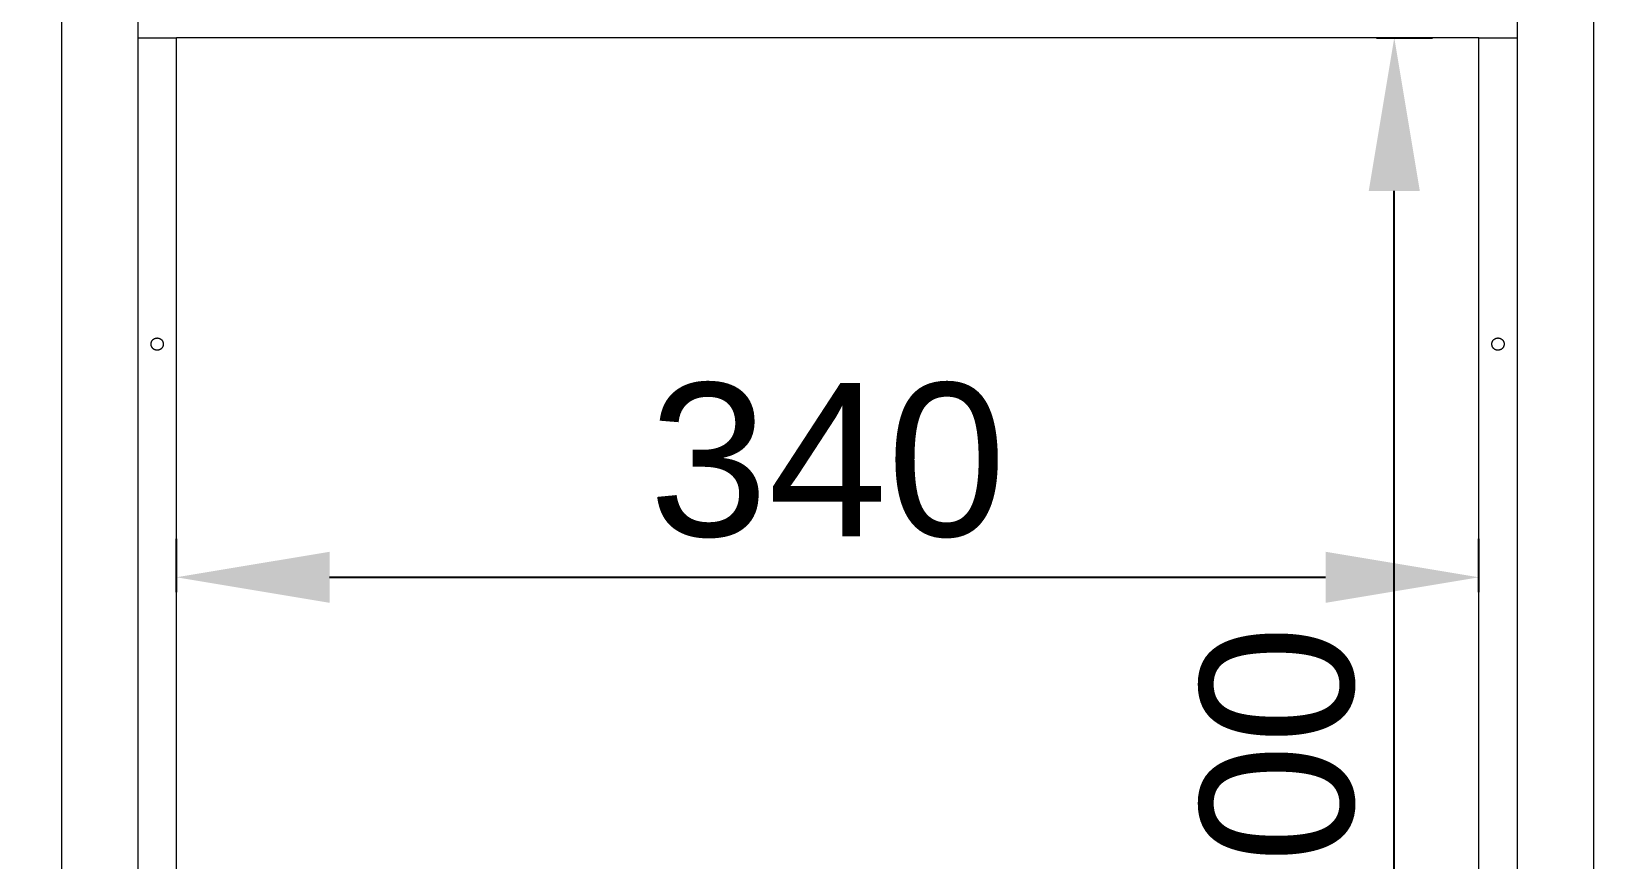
# Model space of a CAD drawing. Header units: millimetres. Extents: x -124 to 15640, y 659 to 4121.
# Drawn here: x 193.4 to 601.3, y 3654.9 to 3871.3 of the extents above; entities that cross this region are included whole.
import ezdxf

# ---------------------------------------------------------------- set-up
doc = ezdxf.new("R2010")
doc.units = ezdxf.units.MM
doc.layers.add('ZANO_R', color=7, linetype='Continuous', lineweight=0)
doc.styles.add('Arial', font='arial.ttf')
doc.styles.get("Standard").update_dxf_attribs({"font": 'ARIALUNI.TTF'})
doc.dimstyles.new('pl i ang', dxfattribs={"dimtxt": 50, "dimasz": 50, "dimexe": 1.25, "dimexo": 0.625, "dimgap": 10, "dimtad": 1, "dimtoh": 1, "dimtxsty": 'Standard', "dimcen": 2.5, "dimclrd": 1, "dimclre": 1, "dimclrt": 1, "dimadec": 0, "dimazin": 0, "dimtfac": 1, "dimtmove": 0, "dimatfit": 3, "dimfxl": 1, "dimarcsym": 1})

# ---------------------------------------------------------------- blocks, each defined once
blk = doc.blocks.new('*D452')
at = {"layer": 'ZANO_R', "color": 1, "lineweight": -2}
for p, q in [((387.78, 4120.6), (-77.3, 4120.6)), ((-67.3, 4080.6), (-67.3, 2126.6)), ((266.27, 2086.6), (-77.3, 2086.6))]:
    blk.add_line(p, q, dxfattribs=at)
at = {"layer": 'ZANO_R', "color": 1}
for points in [[(-60.64, 4080.6), (-73.97, 4080.6), (-67.3, 4120.6)], [(-73.97, 2126.6), (-60.64, 2126.6), (-67.3, 2086.6)]]:
    blk.add_solid(points, dxfattribs=at)
at = {"layer": 'ZANO_R', "color": 1, "insert": (-97.74, 3103.6), "char_height": 40, "attachment_point": 5, "rotation": 90, "style": 'Arial'}
blk.add_mtext('2034', dxfattribs=at)
blk = doc.blocks.new('*D453')
at = {"layer": 'ZANO_R', "color": 1, "lineweight": -2}
for p, q in [((387.78, 4120.6), (14.49, 4120.6)), ((24.49, 4080.6), (24.49, 2276.6)), ((155.51, 2236.6), (14.49, 2236.6))]:
    blk.add_line(p, q, dxfattribs=at)
at = {"layer": 'ZANO_R', "color": 1}
for points in [[(31.15, 4080.6), (17.82, 4080.6), (24.49, 4120.6)], [(17.82, 2276.6), (31.15, 2276.6), (24.49, 2236.6)]]:
    blk.add_solid(points, dxfattribs=at)
at = {"layer": 'ZANO_R', "color": 1, "insert": (-5.94, 3178.6), "char_height": 40, "attachment_point": 5, "rotation": 90, "style": 'Arial'}
blk.add_mtext('1884', dxfattribs=at)
blk = doc.blocks.new('*D456')
at = {"layer": 'ZANO_R', "color": 1, "lineweight": -2}
for p, q in [((231.29, 3724.78), (231.29, 3738.71)), ((571.29, 3724.78), (571.29, 3738.71)), ((271.29, 3728.71), (531.29, 3728.71))]:
    blk.add_line(p, q, dxfattribs=at)
at = {"layer": 'ZANO_R', "color": 1}
for points in [[(271.29, 3735.37), (271.29, 3722.04), (231.29, 3728.71)], [(531.29, 3722.04), (531.29, 3735.37), (571.29, 3728.71)]]:
    blk.add_solid(points, dxfattribs=at)
at = {"layer": 'ZANO_R', "color": 1, "insert": (401.29, 3759.14), "char_height": 40, "attachment_point": 5, "style": 'Arial'}
blk.add_mtext('340', dxfattribs=at)
blk = doc.blocks.new('*D457')
at = {"layer": 'ZANO_R', "color": 1, "lineweight": -2}
for p, q in [((544.62, 3869.6), (559.22, 3869.6)), ((549.22, 3509.6), (549.22, 3829.6)), ((544.62, 3469.6), (559.22, 3469.6))]:
    blk.add_line(p, q, dxfattribs=at)
at = {"layer": 'ZANO_R', "color": 1}
for points in [[(555.89, 3829.6), (542.55, 3829.6), (549.22, 3869.6)], [(542.55, 3509.6), (555.89, 3509.6), (549.22, 3469.6)]]:
    blk.add_solid(points, dxfattribs=at)
at = {"layer": 'ZANO_R', "color": 1, "insert": (518.8, 3669.6), "char_height": 40, "attachment_point": 5, "rotation": 90, "style": 'Arial'}
blk.add_mtext('400', dxfattribs=at)
blk = doc.blocks.new('*D463')
at = {"layer": 'ZANO_R', "color": 1, "lineweight": -2}
for p, q in [((191.29, 4120.6), (119.85, 4120.6)), ((129.85, 3479.6), (129.85, 4080.6)), ((191.29, 3439.6), (119.85, 3439.6))]:
    blk.add_line(p, q, dxfattribs=at)
at = {"layer": 'ZANO_R', "color": 1}
for points in [[(136.51, 4080.6), (123.18, 4080.6), (129.85, 4120.6)], [(123.18, 3479.6), (136.51, 3479.6), (129.85, 3439.6)]]:
    blk.add_solid(points, dxfattribs=at)
at = {"layer": 'ZANO_R', "color": 1, "insert": (99.42, 3780.1), "char_height": 40, "attachment_point": 5, "rotation": 90, "style": 'Arial'}
blk.add_mtext('681', dxfattribs=at)

msp = doc.modelspace()

# ---------------------------------------------------------------- linework, layer by layer
at = {"layer": 'ZANO_R'}
for p, q in [((201.29, 3899.6), (201.29, 3439.6)), ((601.29, 3439.6), (601.29, 3899.6)), ((221.29, 3459.6), (221.29, 3879.6)), ((581.29, 3879.6), (581.29, 3459.6)), ((221.29, 3869.6), (231.29, 3869.6)), ((571.29, 3869.6), (231.29, 3869.6)), ((231.29, 3469.6), (231.29, 3869.6)), ((571.29, 3869.6), (581.29, 3869.6)), ((571.29, 3469.6), (571.29, 3869.6)), ((224.69, 3789.73), (224.7, 3789.79)), ((224.69, 3789.68), (224.69, 3789.73)), ((224.69, 3789.62), (224.69, 3789.68)), ((224.69, 3789.57), (224.69, 3789.62)), ((224.69, 3789.51), (224.69, 3789.57)), ((224.69, 3789.46), (224.69, 3789.51)), ((224.7, 3789.4), (224.69, 3789.46)), ((224.7, 3789.79), (224.71, 3789.84)), ((224.71, 3789.35), (224.7, 3789.4)), ((224.71, 3789.84), (224.72, 3789.9)), ((224.72, 3789.29), (224.71, 3789.35)), ((224.72, 3789.9), (224.73, 3789.95)), ((224.73, 3789.24), (224.72, 3789.29)), ((224.73, 3789.95), (224.74, 3790.01)), ((224.74, 3789.19), (224.73, 3789.24)), ((224.74, 3790.01), (224.76, 3790.06)), ((224.76, 3789.13), (224.74, 3789.19)), ((224.76, 3790.06), (224.77, 3790.11)), ((224.77, 3790.11), (224.79, 3790.16)), ((224.79, 3790.16), (224.81, 3790.22)), ((224.81, 3790.22), (224.83, 3790.27)), ((224.83, 3790.27), (224.86, 3790.32)), ((224.86, 3790.32), (224.88, 3790.36)), ((224.88, 3790.36), (224.91, 3790.41)), ((224.91, 3790.41), (224.94, 3790.46)), ((224.94, 3790.46), (224.97, 3790.51)), ((224.97, 3790.51), (225, 3790.55)), ((225, 3790.55), (225.04, 3790.59)), ((225.04, 3790.59), (225.07, 3790.64)), ((225.07, 3790.64), (225.11, 3790.68)), ((225.11, 3790.68), (225.15, 3790.72)), ((225.15, 3790.72), (225.19, 3790.76)), ((225.19, 3790.76), (225.23, 3790.79)), ((225.23, 3790.79), (225.27, 3790.83)), ((225.27, 3790.83), (225.31, 3790.86)), ((225.31, 3790.86), (225.36, 3790.9)), ((225.36, 3790.9), (225.4, 3790.93)), ((225.4, 3790.93), (225.45, 3790.96)), ((225.45, 3790.96), (225.5, 3790.99)), ((225.5, 3790.99), (225.54, 3791.01)), ((225.54, 3791.01), (225.59, 3791.04)), ((225.59, 3791.04), (225.64, 3791.06)), ((225.64, 3791.06), (225.69, 3791.08)), ((225.69, 3791.08), (225.75, 3791.1)), ((225.75, 3791.1), (225.8, 3791.12)), ((225.8, 3791.12), (225.85, 3791.14)), ((225.85, 3791.14), (225.9, 3791.15)), ((225.9, 3791.15), (225.96, 3791.16)), ((225.96, 3791.16), (226.01, 3791.17)), ((226.01, 3791.17), (226.07, 3791.18)), ((226.07, 3791.18), (226.12, 3791.19)), ((226.12, 3791.19), (226.18, 3791.19)), ((226.18, 3791.19), (226.23, 3791.2)), ((226.23, 3791.2), (226.29, 3791.2)), ((226.29, 3791.2), (226.34, 3791.2)), ((226.34, 3791.2), (226.4, 3791.19)), ((226.4, 3791.19), (226.45, 3791.19)), ((226.45, 3791.19), (226.51, 3791.18)), ((226.51, 3791.18), (226.56, 3791.17)), ((226.56, 3791.17), (226.62, 3791.16)), ((226.62, 3791.16), (226.67, 3791.15)), ((226.67, 3791.15), (226.72, 3791.14)), ((226.72, 3791.14), (226.78, 3791.12)), ((226.78, 3791.12), (226.83, 3791.1)), ((226.83, 3791.1), (226.88, 3791.08)), ((226.88, 3791.08), (226.93, 3791.06)), ((226.93, 3791.06), (226.98, 3791.04)), ((226.98, 3791.04), (227.03, 3791.01)), ((227.03, 3791.01), (227.08, 3790.99)), ((227.08, 3790.99), (227.13, 3790.96)), ((227.13, 3790.96), (227.17, 3790.93)), ((227.17, 3790.93), (227.22, 3790.9)), ((227.22, 3790.9), (227.26, 3790.86)), ((227.26, 3790.86), (227.31, 3790.83)), ((227.31, 3790.83), (227.35, 3790.79)), ((227.35, 3790.79), (227.39, 3790.76)), ((227.39, 3790.76), (227.43, 3790.72)), ((227.43, 3790.72), (227.47, 3790.68)), ((227.47, 3790.68), (227.5, 3790.64)), ((227.5, 3790.64), (227.54, 3790.59)), ((227.54, 3790.59), (227.57, 3790.55)), ((227.57, 3790.55), (227.6, 3790.51)), ((227.6, 3790.51), (227.63, 3790.46)), ((227.63, 3790.46), (227.66, 3790.41)), ((227.66, 3790.41), (227.69, 3790.36)), ((227.69, 3790.36), (227.72, 3790.32)), ((227.72, 3790.32), (227.74, 3790.27)), ((227.74, 3790.27), (227.76, 3790.22)), ((227.76, 3790.22), (227.78, 3790.16)), ((227.78, 3790.16), (227.8, 3790.11)), ((227.8, 3790.11), (227.82, 3790.06)), ((227.82, 3790.06), (227.83, 3790.01)), ((227.83, 3789.19), (227.82, 3789.13)), ((227.83, 3790.01), (227.85, 3789.95)), ((227.85, 3789.24), (227.83, 3789.19)), ((227.85, 3789.95), (227.86, 3789.9)), ((227.86, 3789.29), (227.85, 3789.24)), ((227.86, 3789.9), (227.87, 3789.84)), ((227.87, 3789.35), (227.86, 3789.29)), ((227.87, 3789.84), (227.88, 3789.79)), ((227.88, 3789.4), (227.87, 3789.35)), ((227.88, 3789.79), (227.88, 3789.73)), ((227.88, 3789.73), (227.89, 3789.68)), ((227.89, 3789.51), (227.88, 3789.46)), ((227.88, 3789.46), (227.88, 3789.4)), ((227.89, 3789.68), (227.89, 3789.62)), ((227.89, 3789.62), (227.89, 3789.57)), ((227.89, 3789.57), (227.89, 3789.51)), ((574.69, 3789.73), (574.7, 3789.79)), ((574.69, 3789.68), (574.69, 3789.73)), ((574.69, 3789.62), (574.69, 3789.68)), ((574.69, 3789.57), (574.69, 3789.62)), ((574.69, 3789.51), (574.69, 3789.57)), ((574.69, 3789.46), (574.69, 3789.51)), ((574.7, 3789.4), (574.69, 3789.46)), ((574.7, 3789.79), (574.71, 3789.84)), ((574.71, 3789.35), (574.7, 3789.4)), ((574.71, 3789.84), (574.72, 3789.9)), ((574.72, 3789.29), (574.71, 3789.35)), ((574.72, 3789.9), (574.73, 3789.95)), ((574.73, 3789.24), (574.72, 3789.29)), ((574.73, 3789.95), (574.74, 3790.01)), ((574.74, 3789.19), (574.73, 3789.24)), ((574.74, 3790.01), (574.76, 3790.06)), ((574.76, 3789.13), (574.74, 3789.19)), ((574.76, 3790.06), (574.77, 3790.11)), ((574.77, 3790.11), (574.79, 3790.16)), ((574.79, 3790.16), (574.81, 3790.22)), ((574.81, 3790.22), (574.83, 3790.27)), ((574.83, 3790.27), (574.86, 3790.32)), ((574.86, 3790.32), (574.88, 3790.36)), ((574.88, 3790.36), (574.91, 3790.41)), ((574.91, 3790.41), (574.94, 3790.46)), ((574.94, 3790.46), (574.97, 3790.51)), ((574.97, 3790.51), (575, 3790.55)), ((575, 3790.55), (575.04, 3790.59)), ((575.04, 3790.59), (575.07, 3790.64)), ((575.07, 3790.64), (575.11, 3790.68)), ((575.11, 3790.68), (575.15, 3790.72)), ((575.15, 3790.72), (575.19, 3790.76)), ((575.19, 3790.76), (575.23, 3790.79)), ((575.23, 3790.79), (575.27, 3790.83)), ((575.27, 3790.83), (575.31, 3790.86)), ((575.31, 3790.86), (575.36, 3790.9)), ((575.36, 3790.9), (575.4, 3790.93)), ((575.4, 3790.93), (575.45, 3790.96)), ((575.45, 3790.96), (575.5, 3790.99)), ((575.5, 3790.99), (575.54, 3791.01)), ((575.54, 3791.01), (575.59, 3791.04)), ((575.59, 3791.04), (575.64, 3791.06)), ((575.64, 3791.06), (575.69, 3791.08)), ((575.69, 3791.08), (575.75, 3791.1)), ((575.75, 3791.1), (575.8, 3791.12)), ((575.8, 3791.12), (575.85, 3791.14)), ((575.85, 3791.14), (575.9, 3791.15)), ((575.9, 3791.15), (575.96, 3791.16)), ((575.96, 3791.16), (576.01, 3791.17)), ((576.01, 3791.17), (576.07, 3791.18)), ((576.07, 3791.18), (576.12, 3791.19)), ((576.12, 3791.19), (576.18, 3791.19)), ((576.18, 3791.19), (576.23, 3791.2)), ((576.23, 3791.2), (576.29, 3791.2)), ((576.29, 3791.2), (576.34, 3791.2)), ((576.34, 3791.2), (576.4, 3791.19)), ((576.4, 3791.19), (576.45, 3791.19)), ((576.45, 3791.19), (576.51, 3791.18)), ((576.51, 3791.18), (576.56, 3791.17)), ((576.56, 3791.17), (576.62, 3791.16)), ((576.62, 3791.16), (576.67, 3791.15)), ((576.67, 3791.15), (576.72, 3791.14)), ((576.72, 3791.14), (576.78, 3791.12)), ((576.78, 3791.12), (576.83, 3791.1)), ((576.83, 3791.1), (576.88, 3791.08)), ((576.88, 3791.08), (576.93, 3791.06)), ((576.93, 3791.06), (576.98, 3791.04)), ((576.98, 3791.04), (577.03, 3791.01)), ((577.03, 3791.01), (577.08, 3790.99)), ((577.08, 3790.99), (577.13, 3790.96)), ((577.13, 3790.96), (577.17, 3790.93)), ((577.17, 3790.93), (577.22, 3790.9)), ((577.22, 3790.9), (577.26, 3790.86)), ((577.26, 3790.86), (577.31, 3790.83)), ((577.31, 3790.83), (577.35, 3790.79)), ((577.35, 3790.79), (577.39, 3790.76)), ((577.39, 3790.76), (577.43, 3790.72)), ((577.43, 3790.72), (577.47, 3790.68)), ((577.47, 3790.68), (577.5, 3790.64)), ((577.5, 3790.64), (577.54, 3790.59)), ((577.54, 3790.59), (577.57, 3790.55)), ((577.57, 3790.55), (577.6, 3790.51)), ((577.6, 3790.51), (577.63, 3790.46)), ((577.63, 3790.46), (577.66, 3790.41)), ((577.66, 3790.41), (577.69, 3790.36)), ((577.69, 3790.36), (577.72, 3790.32)), ((577.72, 3790.32), (577.74, 3790.27)), ((577.74, 3790.27), (577.76, 3790.22)), ((577.76, 3790.22), (577.78, 3790.16)), ((577.78, 3790.16), (577.8, 3790.11)), ((577.8, 3790.11), (577.82, 3790.06)), ((577.82, 3790.06), (577.83, 3790.01)), ((577.83, 3789.19), (577.82, 3789.13)), ((577.83, 3790.01), (577.85, 3789.95)), ((577.85, 3789.24), (577.83, 3789.19)), ((577.85, 3789.95), (577.86, 3789.9)), ((577.86, 3789.29), (577.85, 3789.24)), ((577.86, 3789.9), (577.87, 3789.84)), ((577.87, 3789.35), (577.86, 3789.29)), ((577.87, 3789.84), (577.88, 3789.79)), ((577.88, 3789.4), (577.87, 3789.35)), ((577.88, 3789.79), (577.88, 3789.73)), ((577.88, 3789.73), (577.89, 3789.68)), ((577.89, 3789.51), (577.88, 3789.46)), ((577.88, 3789.46), (577.88, 3789.4)), ((577.89, 3789.68), (577.89, 3789.62)), ((577.89, 3789.62), (577.89, 3789.57)), ((577.89, 3789.57), (577.89, 3789.51)), ((224.77, 3789.08), (224.76, 3789.13)), ((224.79, 3789.03), (224.77, 3789.08)), ((224.81, 3788.98), (224.79, 3789.03)), ((224.83, 3788.93), (224.81, 3788.98)), ((224.86, 3788.88), (224.83, 3788.93)), ((224.88, 3788.83), (224.86, 3788.88)), ((224.91, 3788.78), (224.88, 3788.83)), ((224.94, 3788.73), (224.91, 3788.78)), ((224.97, 3788.69), (224.94, 3788.73)), ((225, 3788.64), (224.97, 3788.69)), ((225.04, 3788.6), (225, 3788.64)), ((225.07, 3788.56), (225.04, 3788.6)), ((225.11, 3788.52), (225.07, 3788.56)), ((225.15, 3788.48), (225.11, 3788.52)), ((225.19, 3788.44), (225.15, 3788.48)), ((225.23, 3788.4), (225.19, 3788.44)), ((225.27, 3788.36), (225.23, 3788.4)), ((225.31, 3788.33), (225.27, 3788.36)), ((225.36, 3788.3), (225.31, 3788.33)), ((225.4, 3788.26), (225.36, 3788.3)), ((225.45, 3788.23), (225.4, 3788.26)), ((225.5, 3788.21), (225.45, 3788.23)), ((225.54, 3788.18), (225.5, 3788.21)), ((225.59, 3788.16), (225.54, 3788.18)), ((225.64, 3788.13), (225.59, 3788.16)), ((225.69, 3788.11), (225.64, 3788.13)), ((225.75, 3788.09), (225.69, 3788.11)), ((225.8, 3788.07), (225.75, 3788.09)), ((225.85, 3788.06), (225.8, 3788.07)), ((225.9, 3788.04), (225.85, 3788.06)), ((225.96, 3788.03), (225.9, 3788.04)), ((226.01, 3788.02), (225.96, 3788.03)), ((226.07, 3788.01), (226.01, 3788.02)), ((226.12, 3788.01), (226.07, 3788.01)), ((226.18, 3788), (226.12, 3788.01)), ((226.23, 3788), (226.18, 3788)), ((226.29, 3788), (226.23, 3788)), ((226.34, 3788), (226.29, 3788)), ((226.4, 3788), (226.34, 3788)), ((226.45, 3788.01), (226.4, 3788)), ((226.51, 3788.01), (226.45, 3788.01)), ((226.56, 3788.02), (226.51, 3788.01)), ((226.62, 3788.03), (226.56, 3788.02)), ((226.67, 3788.04), (226.62, 3788.03)), ((226.72, 3788.06), (226.67, 3788.04)), ((226.78, 3788.07), (226.72, 3788.06)), ((226.83, 3788.09), (226.78, 3788.07)), ((226.88, 3788.11), (226.83, 3788.09)), ((226.93, 3788.13), (226.88, 3788.11)), ((226.98, 3788.16), (226.93, 3788.13)), ((227.03, 3788.18), (226.98, 3788.16)), ((227.08, 3788.21), (227.03, 3788.18)), ((227.13, 3788.23), (227.08, 3788.21)), ((227.17, 3788.26), (227.13, 3788.23)), ((227.22, 3788.3), (227.17, 3788.26)), ((227.26, 3788.33), (227.22, 3788.3)), ((227.31, 3788.36), (227.26, 3788.33)), ((227.35, 3788.4), (227.31, 3788.36)), ((227.39, 3788.44), (227.35, 3788.4)), ((227.43, 3788.48), (227.39, 3788.44)), ((227.47, 3788.52), (227.43, 3788.48)), ((227.5, 3788.56), (227.47, 3788.52)), ((227.54, 3788.6), (227.5, 3788.56)), ((227.57, 3788.64), (227.54, 3788.6)), ((227.6, 3788.69), (227.57, 3788.64)), ((227.63, 3788.73), (227.6, 3788.69)), ((227.66, 3788.78), (227.63, 3788.73)), ((227.69, 3788.83), (227.66, 3788.78)), ((227.72, 3788.88), (227.69, 3788.83)), ((227.74, 3788.93), (227.72, 3788.88)), ((227.76, 3788.98), (227.74, 3788.93)), ((227.78, 3789.03), (227.76, 3788.98)), ((227.8, 3789.08), (227.78, 3789.03)), ((227.82, 3789.13), (227.8, 3789.08)), ((574.77, 3789.08), (574.76, 3789.13)), ((574.79, 3789.03), (574.77, 3789.08)), ((574.81, 3788.98), (574.79, 3789.03)), ((574.83, 3788.93), (574.81, 3788.98)), ((574.86, 3788.88), (574.83, 3788.93)), ((574.88, 3788.83), (574.86, 3788.88)), ((574.91, 3788.78), (574.88, 3788.83)), ((574.94, 3788.73), (574.91, 3788.78)), ((574.97, 3788.69), (574.94, 3788.73)), ((575, 3788.64), (574.97, 3788.69)), ((575.04, 3788.6), (575, 3788.64)), ((575.07, 3788.56), (575.04, 3788.6)), ((575.11, 3788.52), (575.07, 3788.56)), ((575.15, 3788.48), (575.11, 3788.52)), ((575.19, 3788.44), (575.15, 3788.48)), ((575.23, 3788.4), (575.19, 3788.44)), ((575.27, 3788.36), (575.23, 3788.4)), ((575.31, 3788.33), (575.27, 3788.36)), ((575.36, 3788.3), (575.31, 3788.33)), ((575.4, 3788.26), (575.36, 3788.3)), ((575.45, 3788.23), (575.4, 3788.26)), ((575.5, 3788.21), (575.45, 3788.23)), ((575.54, 3788.18), (575.5, 3788.21)), ((575.59, 3788.16), (575.54, 3788.18)), ((575.64, 3788.13), (575.59, 3788.16)), ((575.69, 3788.11), (575.64, 3788.13)), ((575.75, 3788.09), (575.69, 3788.11)), ((575.8, 3788.07), (575.75, 3788.09)), ((575.85, 3788.06), (575.8, 3788.07)), ((575.9, 3788.04), (575.85, 3788.06)), ((575.96, 3788.03), (575.9, 3788.04)), ((576.01, 3788.02), (575.96, 3788.03)), ((576.07, 3788.01), (576.01, 3788.02)), ((576.12, 3788.01), (576.07, 3788.01)), ((576.18, 3788), (576.12, 3788.01)), ((576.23, 3788), (576.18, 3788)), ((576.29, 3788), (576.23, 3788)), ((576.34, 3788), (576.29, 3788)), ((576.4, 3788), (576.34, 3788)), ((576.45, 3788.01), (576.4, 3788)), ((576.51, 3788.01), (576.45, 3788.01)), ((576.56, 3788.02), (576.51, 3788.01)), ((576.62, 3788.03), (576.56, 3788.02)), ((576.67, 3788.04), (576.62, 3788.03)), ((576.72, 3788.06), (576.67, 3788.04)), ((576.78, 3788.07), (576.72, 3788.06)), ((576.83, 3788.09), (576.78, 3788.07)), ((576.88, 3788.11), (576.83, 3788.09)), ((576.93, 3788.13), (576.88, 3788.11)), ((576.98, 3788.16), (576.93, 3788.13)), ((577.03, 3788.18), (576.98, 3788.16)), ((577.08, 3788.21), (577.03, 3788.18)), ((577.13, 3788.23), (577.08, 3788.21)), ((577.17, 3788.26), (577.13, 3788.23)), ((577.22, 3788.3), (577.17, 3788.26)), ((577.26, 3788.33), (577.22, 3788.3)), ((577.31, 3788.36), (577.26, 3788.33)), ((577.35, 3788.4), (577.31, 3788.36)), ((577.39, 3788.44), (577.35, 3788.4)), ((577.43, 3788.48), (577.39, 3788.44)), ((577.47, 3788.52), (577.43, 3788.48)), ((577.5, 3788.56), (577.47, 3788.52)), ((577.54, 3788.6), (577.5, 3788.56)), ((577.57, 3788.64), (577.54, 3788.6)), ((577.6, 3788.69), (577.57, 3788.64)), ((577.63, 3788.73), (577.6, 3788.69)), ((577.66, 3788.78), (577.63, 3788.73)), ((577.69, 3788.83), (577.66, 3788.78)), ((577.72, 3788.88), (577.69, 3788.83)), ((577.74, 3788.93), (577.72, 3788.88)), ((577.76, 3788.98), (577.74, 3788.93)), ((577.78, 3789.03), (577.76, 3788.98)), ((577.8, 3789.08), (577.78, 3789.03)), ((577.82, 3789.13), (577.8, 3789.08))]:
    msp.add_line(p, q, dxfattribs=at)

# ---------------------------------------------------------------- dimensions: what is measured, and where the dimension line sits
for base, p1, p2, picture, middle in [((-67.3, 2086.6), (397.78, 4120.6), (276.27, 2086.6), '*D452', (-97.74, 3103.6)), ((24.49, 2236.6), (397.78, 4120.6), (165.51, 2236.6), '*D453', (-5.94, 3178.6)), ((129.85, 4120.6), (201.29, 3439.6), (201.29, 4120.6), '*D463', (99.42, 3780.1)), ((549.22, 3869.6), (534.62, 3469.6), (534.62, 3869.6), '*D457', (518.8, 3669.6))]:
    dim = msp.add_linear_dim(base=base, p1=p1, p2=p2, angle=90, dimstyle='pl i ang', override={"dimtxt": 40, "dimasz": 40, "dimexe": 10, "dimexo": 10, "dimtoh": 0, "dimdec": 0, "dimtxsty": 'Arial', "dimtdec": 0, "dimtmove": 1}, dxfattribs=at)
    dim.commit()
    dim.dimension.update_dxf_attribs({"geometry": picture, "text_midpoint": middle})
dim = msp.add_linear_dim(base=(571.29, 3728.71), p1=(231.29, 3714.78), p2=(571.29, 3714.78), dimstyle='pl i ang', override={"dimtxt": 40, "dimasz": 40, "dimexe": 10, "dimexo": 10, "dimtoh": 0, "dimdec": 0, "dimtxsty": 'Arial', "dimtdec": 0, "dimtmove": 1}, dxfattribs=at)
dim.commit()
dim.dimension.update_dxf_attribs({"geometry": '*D456', "text_midpoint": (401.29, 3759.14)})

doc.saveas('drawing.dxf')
